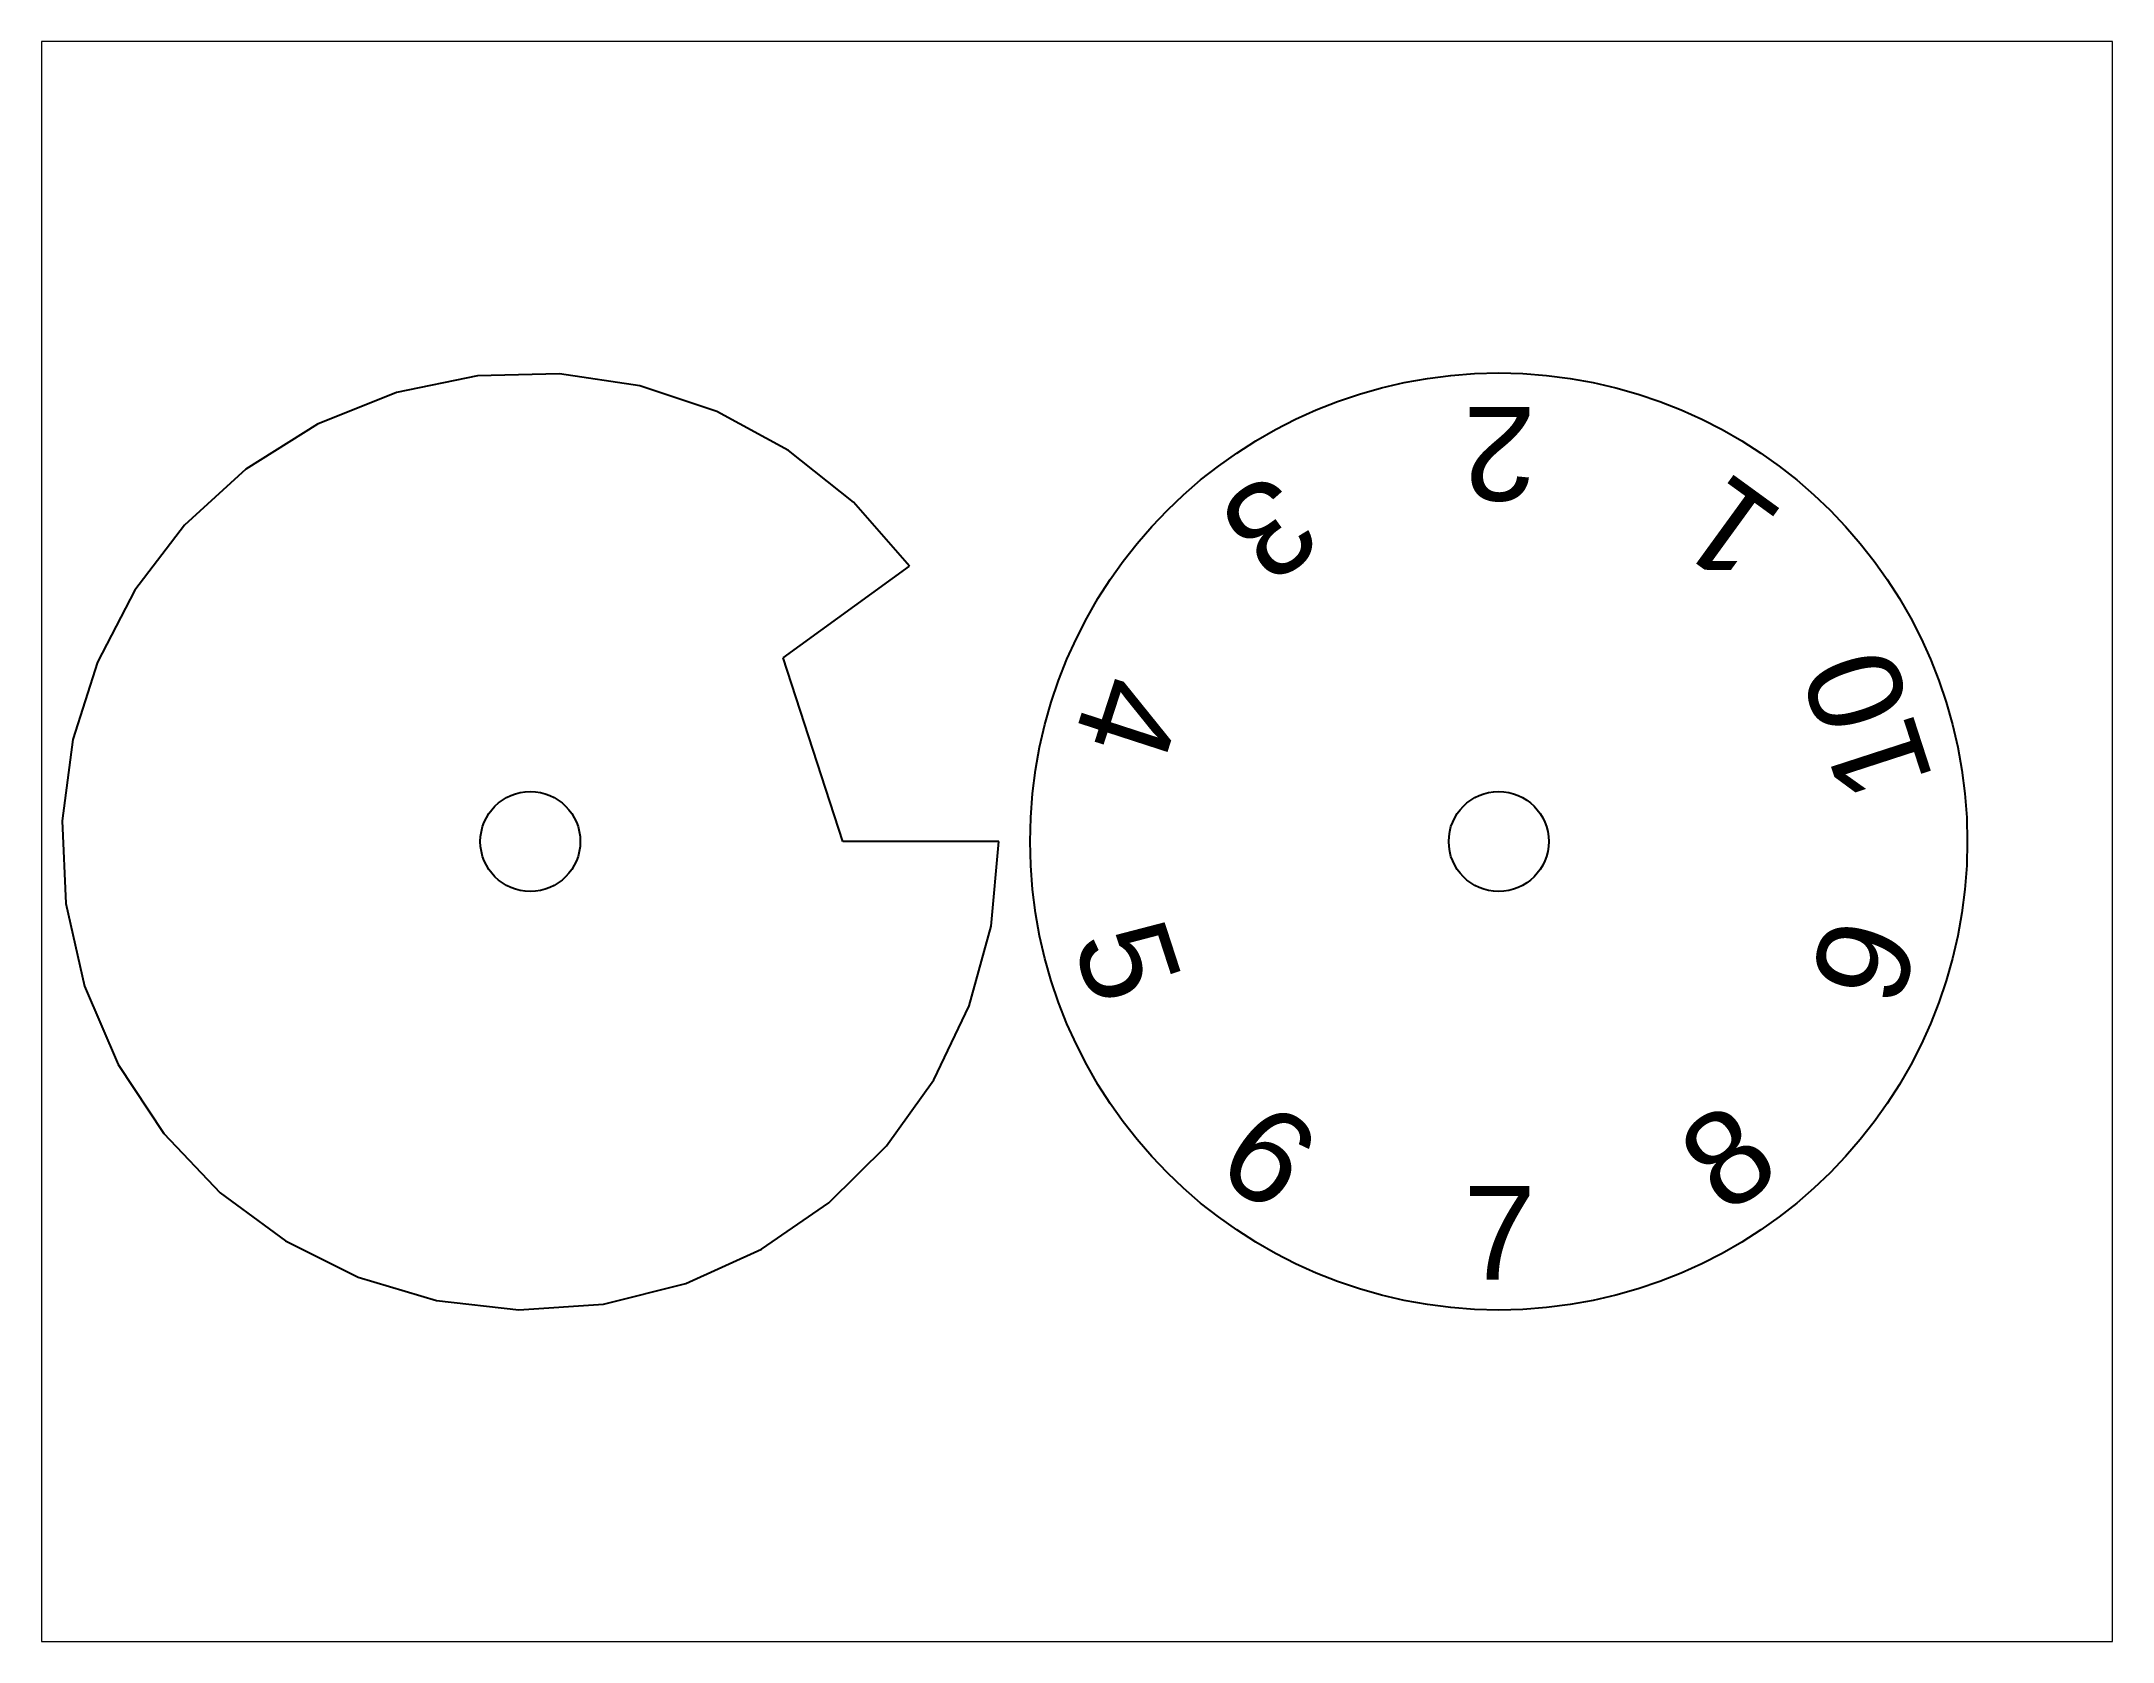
# Paper-space layout 'Sheet1' of a CAD drawing. Header units: inches. Extents: x 1.1 to 9.9, y 0.85 to 7.65.
# The model-space entities are those that its viewports show. They can reach past a viewport. Long polylines and large blocks are cut down to what shows.
import ezdxf

# ---------------------------------------------------------------- set-up
doc = ezdxf.new("R2010")
doc.units = ezdxf.units.IN
doc.header["$MEASUREMENT"] = 0
doc.layers.add('Bottom', color=3, linetype='Continuous')
doc.layers.add('Top', color=1, linetype='Continuous')
doc.styles.get("Standard").update_dxf_attribs({"font": 'arial.ttf'})

msp = doc.modelspace()

# ---------------------------------------------------------------- linework, layer by layer
at = {"layer": 'Bottom'}
for radius in [15, 1.6]:
    msp.add_circle((46, 15), radius, dxfattribs=at)
at = {"layer": 'Top'}
for p, q in [((23.09, 20.878), (27.135, 23.817)), ((25, 15), (23.09, 20.878)), ((30, 15), (25, 15))]:
    msp.add_line(p, q, dxfattribs=at)
msp.add_circle((15, 15), 1.6, dxfattribs=at)
msp.add_arc((15, 15), 15, 36, 0, dxfattribs=at)

# ---------------------------------------------------------------- texts
at = {"layer": 'Bottom'}
for s, rotation, p in [('2', 180, (47.193, 28.913)), ('3', 216, (38.742, 26.924)), ('1', 144, (55.235, 25.488)), ('10', 108, (59.931, 16.964)), ('4', 252, (33.1, 20.506)), ('5', 288, (32.345, 11.818)), ('9', 72, (58.76, 9.599)), ('6', 324, (36.823, 4.4)), ('8', 36, (53.266, 2.993)), ('7', 360, (44.863, 0.974))]:
    msp.add_text(s, height=3, rotation=rotation, dxfattribs=at).set_placement(p)

psp = doc.layouts.new('Sheet1')

# ---------------------------------------------------------------- viewports
at = {"layer": '0'}
psp.add_viewport(center=(5.5, 4.25), size=(8.8, 6.8), view_center_point=(32.5, 15), view_height=51.231818, dxfattribs=at)

doc.saveas('drawing.dxf')
